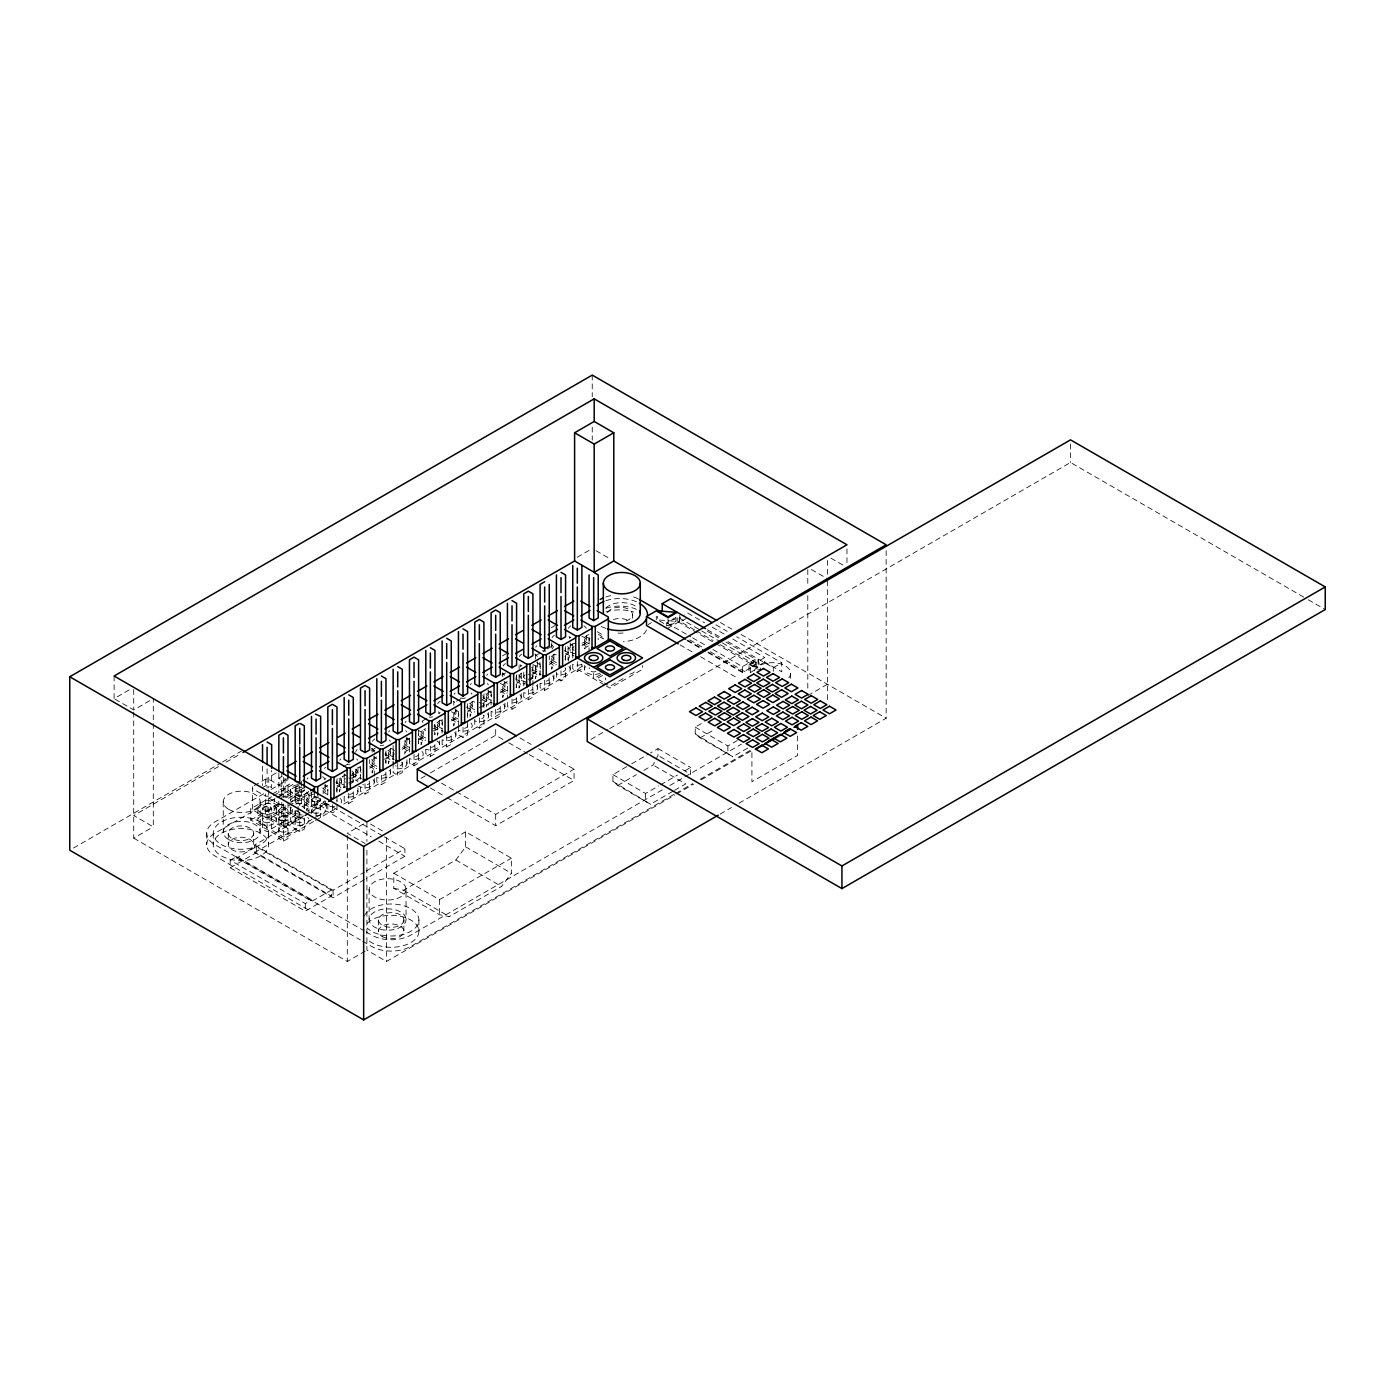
<?xml version="1.0" encoding="UTF-8"?>
<svg xmlns="http://www.w3.org/2000/svg" width="1395" height="1395" viewBox="0 0 1395 1395"><rect width="100%" height="100%" fill="white"/><g stroke="black" fill="none" stroke-linecap="round" stroke-linejoin="round"><path stroke-width="0.75" stroke-dasharray="5 3.75" d="M643.81 770.371L653.087 765.018L657.987 755.41L657.987 748.609L650.471 752.951M393.791 888.319L403.591 890.202L455.834 860.035L465.634 846.852L465.634 831.769L511.355 858.152L511.355 873.235L501.555 886.435L449.312 916.602L439.512 914.719L393.791 888.319L393.791 873.235L465.634 831.769M648.117 624.594L651.395 622.693M114.111 676L114.111 698.633L130.136 689.374M149.736 700.691L133.711 709.95L114.111 698.633M73.516 848.038L220.654 763.1M222.537 762.001L241.405 751.12M577.164 557.268L590.364 549.647M218.492 766.57L133.711 815.534L153.293 826.834L153.293 698.633M226.025 762.228L241.108 753.527M133.711 712.113L133.711 838.151L153.293 826.834M254.256 785.629L265.451 779.16L268.729 779.16L281.79 786.693L285.051 786.693L290.648 783.467M276.193 772.969L268.729 777.277L268.729 787.826M262.522 787.652L267.09 785.001L271.659 787.652L271.659 770.441M281.895 776.457L278.843 778.218L283.412 780.851L287.98 778.218M263.707 793.738L214.83 821.951A27.708 15.99 0 0 0 214.83 844.585L364.13 930.779M271.223 789.396L288.155 779.631M502.444 655.912L506.193 653.749M551.304 627.698L555.07 625.535M272.461 793.982L281.79 788.593L285.051 788.593L298.111 796.126L301.372 796.126L310.701 790.738M313.561 821.515L283.412 838.936L250.751 820.068L250.751 808.769L271.519 796.772M273.42 795.691L298.111 781.427M274.989 798.55L214.83 833.268A27.708 15.99 0 0 0 214.83 855.902L360.398 939.934M276.873 797.452L297.553 785.524M278.843 797.068L283.412 794.435L287.98 797.068L287.98 782.02M298.216 785.891L295.165 787.652L299.751 790.285L304.319 787.652M262.522 808.769L267.09 806.118L271.659 808.769L267.09 811.402L262.522 808.769L262.522 829.118L267.09 831.769L271.659 829.118L271.711 808.769A4.621 2.668 0 0 0 264.771 806.449A4.621 2.668 0 0 0 264.771 811.07A4.621 2.668 0 0 0 271.711 808.769M299.751 787.268L295.165 789.901L295.13 801.218M250.751 820.068L280.97 802.631M288.521 798.271L303.622 789.553M343.257 766.675L348.924 763.396M371.576 750.318L375.342 748.139M422.528 720.901L430.078 716.542M456.514 701.284L462.181 698.006M501.816 675.128L505.6 672.948M535.802 655.51L545.236 650.053M547.119 648.971L552.786 645.693M304.319 808.228L304.354 789.901L299.751 792.552L295.165 789.901L295.165 804.165A9.242 5.336 0 0 1 306.272 804.985A9.242 5.336 0 0 1 307.737 811.419M290.648 802.317L298.111 798.01M288.782 805.665L298.111 800.277L301.372 800.277L314.433 807.81L317.711 807.81L317.711 799.37M314.433 790.843L301.372 798.393L298.111 798.393L285.051 790.843L281.79 790.843M320.641 799.335L316.072 801.968L311.503 799.335L316.072 796.702L320.641 799.335L320.641 817.662M348.733 783.118L353.301 780.485L348.733 777.835M479.357 707.701L483.925 705.068L479.357 702.417M528.339 679.417L532.907 676.784L528.339 674.151M287.98 819.702L283.412 822.335L278.843 819.702M320.641 800.835L316.072 803.485L311.503 800.835M349.378 784.252L353.301 781.985L353.301 769.778M528.984 680.551L532.907 678.284M304.145 815.656L283.412 827.619L250.751 808.769M305.104 815.098L327.04 802.439M364.374 879.67L333.056 897.752L254.675 852.502L254.675 844.952L308.103 814.122M309.952 813.058L326.517 803.485L382.509 835.797M230.192 860.227L236.714 856.46L311.835 899.827L311.835 901.327L331.417 890.027L331.417 896.061L305.296 911.144L230.192 867.777L230.192 860.227L305.296 903.594L311.835 899.827M236.714 856.46L236.714 857.977L256.314 846.66L331.417 890.027M254.675 852.502L315.462 817.4M317.31 816.337L326.517 811.018L371.314 836.878M230.192 867.777L256.314 852.694L331.417 896.061M315.444 820.434L336.178 808.472M343.711 804.113L582.761 666.095M278.791 801.218L278.843 838.552L283.412 841.185L287.98 838.552L288.033 799.335M295.165 810.791L295.165 829.118L299.751 831.769L304.319 829.118L304.354 816.302M327.825 804.165L327.825 810.268L332.394 812.901L336.98 810.268L336.98 804.165M344.164 796.772L344.164 800.835L348.733 803.485L353.301 800.835L353.301 790.669M360.485 787.338L360.485 791.418L365.054 794.051L369.623 791.418L369.623 781.235M376.807 777.922L376.807 781.985L381.393 784.635L385.962 781.985L385.962 771.801M393.146 762.385L393.146 772.568L397.714 775.202L402.283 772.568L402.283 762.385M409.467 759.054L409.467 763.135L414.036 765.768L418.622 763.135L418.622 752.951M425.806 749.638L425.806 753.701L430.375 756.352L434.944 753.701L434.944 745.558M442.128 740.204L442.128 744.285L446.696 746.918L451.265 744.285L451.265 736.141M458.449 726.708L458.449 734.851L463.018 737.484L467.604 734.851L467.604 720.605M474.788 719.314L474.788 725.417L479.357 728.068L483.925 725.417L483.925 715.251M491.11 711.921L491.11 716.001L495.678 718.634L500.247 716.001L500.247 705.818M507.431 702.505L507.431 706.567L512.017 709.218L516.586 706.567L516.586 698.424M523.77 693.071L523.77 697.151L528.339 699.784L532.907 697.151L532.96 665.467M540.092 683.637L540.092 687.718L544.66 690.351L549.246 687.718L549.246 677.534M556.431 672.181L556.431 678.284L560.999 680.934L565.568 678.284L565.568 668.118M572.752 664.787L572.752 668.868L577.321 671.501L581.889 668.868L581.889 664.787M694.588 629.86L679.801 621.35L666.74 628.883L666.74 622.902L676.069 617.514M686.009 618.56L679.208 622.484L679.208 617.95L684.3 615.021M675.878 617.741L675.878 621.35L668.048 625.867L657.603 619.833L657.603 616.241M669.879 625.57L677.185 621.35L677.185 617.741M421.046 778.323L428.509 774.016M430.375 772.935L495.678 735.235L506.873 741.687M600.914 674.482L593.66 678.667L593.66 671.135M602.518 675.442L596.92 678.667L602.518 681.893M363.345 824.009L347.303 833.268L365.124 843.539M623.042 678.667L609.981 686.218L604.384 682.975M590.974 739.35L607.906 729.585M609.789 728.504L1070.523 462.495L1306.383 598.664M254.675 844.952L333.056 890.202L364.374 872.137M366.205 871.073L404.899 848.735L404.899 856.268L366.205 878.606M712.932 649.564L742.506 666.636L755.567 659.103L755.567 665.014L742.506 672.547L707.387 652.319M754.521 670.141L749.028 673.297L749.028 664.369L758.183 659.103L758.183 668.031L672.965 618.874M750.336 664.369L758.183 659.852L760.798 670.402L750.336 664.369L750.336 673.384M722.453 642.921L756.282 662.451L764.774 657.551L764.774 662.084L781.758 671.884L781.758 662.834L736.595 636.748M456.496 791.785L495.678 814.418L574.06 769.168L574.06 780.485L495.678 825.735L447.167 797.713M764.774 662.084L756.282 666.984L756.282 662.451M728.05 641.7L773.266 667.734L781.758 662.834M672.756 791.383L650.471 804.235L617.811 785.385L612.928 781.427L612.928 774.626L629.825 764.878M631.691 763.797L648.605 754.032M747.615 748.156L732.776 756.718L700.116 737.868L695.216 733.909L695.216 727.126L704.597 721.703M617.811 785.385L636.382 774.661M700.116 737.868L714.955 729.289M393.791 873.235L439.512 899.635L511.355 858.152M133.711 838.151L347.303 961.469L365.124 951.181M807.792 695.617L827.375 684.3M612.928 774.626L645.571 793.493L658.719 785.908M660.602 784.81L677.499 775.062M685.015 770.72L690.647 767.477L690.647 774.26L657.987 755.41M695.216 727.126L727.876 745.976L737.257 740.553M662.294 789.866L410.775 935.086A27.708 15.99 0 0 1 371.593 935.086L365.996 931.843M669.827 785.524L683.027 777.904M684.91 776.806L741.46 744.163M674.605 790.302L685.747 783.868L653.087 765.018M673.942 794.452L410.775 946.403A27.708 15.99 0 0 1 371.593 946.403L362.264 941.015M675.825 793.371L692.74 783.606M700.255 779.264L751.016 749.969M366.902 850.2L366.902 950.152L386.485 961.469L674.761 795.045M676.645 793.947L693.611 784.164M701.144 779.805L753.893 749.359M720.169 814.07L731.486 807.548M739.036 803.189L886.156 718.233L886.156 549.124M268.729 796.126L265.451 796.126L252.39 788.593M265.451 800.277L268.729 800.277L281.79 807.81L285.051 807.81M301.372 817.243L298.111 817.243L285.051 809.71L281.79 809.71L268.729 817.243L265.451 817.243L265.451 793.947M659.626 620.008L675.878 621.35M1308.266 599.745L1325.25 609.545M830.949 558.157L843.417 565.341M811.349 569.456L827.375 578.716M596.014 550.729L611.097 559.43M720.361 622.519L731.817 629.128M741.094 634.481L886.156 718.233M715.879 624.803L727.179 631.325M687.7 613.05L704.614 622.815M712.147 627.157L725.295 634.76M732.811 639.102L764.774 657.551M707.317 629.738L720.57 637.306M707.527 631.36L718.599 637.759M725.993 642.031L755.567 659.103M679.208 617.95L699.889 629.895M701.772 630.976L720.57 641.839M696.436 630.924L713.072 640.514M720.448 644.769L755.567 665.014M749.028 664.369L757.433 669.216M666.74 622.902L690.769 636.765M692.617 637.829L705.539 645.292M689.758 639.886L702.818 647.419M710.282 651.727L747.598 673.279M687.543 640.183L700.604 647.733M708.067 652.04L745.401 673.593M687.072 640.601L705.539 651.256M680.08 644.926L693.141 652.476M700.604 656.783L737.938 678.319M597.287 631.743L604.61 635.981M586.388 636.765L590.033 638.858M582.692 642.171L590.155 646.478M564.487 650.523L573.833 655.912M695.216 733.909L732.776 756.718M577.321 669.234L604.541 684.945M606.354 685.991L609.981 688.101L642.642 669.234L642.642 665.467M550.031 661.021L555.628 664.264M531.844 669.373L541.173 674.761M657.987 748.609L690.647 767.477M515.505 678.807L524.834 684.195M501.049 689.304L506.647 692.53M482.862 697.657L492.191 703.045M612.928 781.427L650.471 804.235M466.523 707.091L473.986 711.398M519.934 737.92L531.146 744.389M538.609 748.697L574.06 769.168M508.739 742.768L527.415 753.544M529.28 754.625L574.06 780.485M452.067 717.588L459.53 721.895M433.862 725.941L443.191 731.329M419.407 736.438L425.004 739.681M403.085 745.872L410.548 750.179M441.57 783.17L454.631 790.721M384.88 754.224L394.21 759.612M430.375 788.018L445.301 796.632M370.425 764.722L376.022 767.947M352.22 773.074L361.567 778.462M465.634 846.852L511.355 873.235M335.899 782.508L345.228 787.879M455.834 860.035L501.555 886.435M370.46 824.009L384.706 832.24M384.375 836.878L404.899 848.735M378.777 841.185L404.899 856.268M296.699 811.158L299.751 812.901M268.729 798.01L281.79 805.56M403.591 890.202L449.312 916.602M236.714 857.977L311.835 901.327M1070.523 443.976L1070.523 462.495M846.974 548.898L846.974 565.341M827.375 560.441L827.375 575.647M827.375 580.895L827.375 700.412M807.792 569.578L807.792 586.964M807.792 595.648L807.792 691.275M797.644 735.967L797.644 755.358L751.922 781.741L751.922 751.574M790.634 673.349L790.634 681.963M773.266 667.734L773.266 671.344M742.506 666.636L742.506 672.547M727.876 745.976L727.876 752.759M679.801 615.352L679.801 621.35M668.048 618.665L668.048 626.634M656.295 616.241L656.295 619.833M645.571 793.493L645.571 800.277M632.476 614.567L632.476 618.334M592.247 375.098L592.247 396.773M592.247 427.132L592.247 440.14M589.074 639.067L589.039 650.384M586.563 635.3L586.563 640.968M584.418 639.067L584.418 648.501M584.418 665.467L584.418 669.234M577.321 661.701L577.321 671.501M572.752 643.897L572.752 656.644M572.7 648.501L572.7 657.934M570.241 642.851L570.241 650.384M570.241 665.467L570.241 669.234M574.932 643.357A9.242 5.336 0 0 0 568.096 648.501L568.096 659.818M565.62 646.617L565.62 665.467M560.999 670.751L560.999 680.934M553.902 654.15L553.902 659.818M553.902 674.901L553.902 678.667M551.757 642.851L551.757 650.384M551.757 657.934L551.757 669.234A9.242 5.336 0 0 1 556.378 664.63M549.281 656.051L549.281 659.818M544.66 680.185L544.66 690.351M540.092 675.494L540.092 662.747A9.242 5.336 0 0 0 540.057 671.971M537.581 661.701L537.581 669.234M537.581 684.317L537.581 688.101M535.436 654.15L535.436 659.818M535.436 667.351L535.436 678.667A9.242 5.336 0 0 1 540.057 674.047M528.339 689.601L528.339 699.784M523.77 672.181L523.718 688.101M521.242 673.018L521.242 678.667M521.242 693.751L521.242 697.517M519.097 665.467L519.097 669.234M519.097 676.784L519.097 688.101A9.242 5.336 0 0 1 525.95 682.94M516.638 674.901L516.638 678.667M516.586 675.494L516.586 687.718M512.017 699.034L512.017 709.218M507.396 686.2L507.396 697.517M504.92 682.434L504.92 688.101M504.92 703.185L504.92 706.951M502.775 673.018L502.775 676.784M502.775 686.2L502.775 697.517A9.242 5.336 0 0 1 507.396 692.896M495.678 709.288L495.678 718.634M495.678 729.568L495.678 735.235M495.678 814.418L495.678 825.735M491.11 691.031L491.057 705.068M488.599 689.984L488.599 697.517M488.599 712.601L488.599 716.367M486.454 695.634L486.454 706.951M483.978 693.751L483.978 712.601M479.357 717.884L479.357 728.068M472.26 701.284L472.26 706.951M470.115 705.068L470.115 716.367A9.242 5.336 0 0 1 474.736 711.764M467.604 703.778L467.604 718.564M463.018 727.318L463.018 737.484M458.414 725.801L458.449 709.898A9.242 5.336 0 0 0 458.414 719.105M455.938 708.834L455.938 716.367M455.938 731.451L455.938 735.235M453.793 701.284L453.793 705.068M453.793 714.484L453.793 725.801A9.242 5.336 0 0 1 458.414 721.18M446.696 735.531L446.696 746.918M442.128 719.314L442.075 735.235M439.599 720.151L439.599 725.801M439.599 740.885L439.599 744.651M439.512 899.635L439.512 914.719M437.455 723.918L437.455 735.235A9.242 5.336 0 0 1 442.075 730.614M434.944 724.668L434.944 734.851M430.375 746.168L430.375 756.352M423.278 731.451L423.278 735.235M421.133 733.351L421.133 744.651A9.242 5.336 0 0 1 425.754 740.03M418.901 920.002L418.901 931.319M418.622 730.021L418.622 744.285M414.036 754.381L414.036 765.768M409.467 738.164L409.415 754.085M406.956 737.118L406.956 744.651M406.956 759.734L406.956 763.518M406.05 889.347A18.466 10.672 0 0 1 378.341 898.589A18.466 10.672 0 0 1 378.341 880.123A18.466 10.672 0 0 1 406.05 889.347L406.05 919.514A18.466 10.672 0 0 1 378.341 928.756A18.466 10.672 0 0 1 378.341 910.29A18.466 10.672 0 0 1 406.05 919.514M404.812 742.768L404.812 754.085M403.887 920.002A12.694 7.341 0 0 1 384.828 926.35A12.694 7.341 0 0 1 384.828 913.655A12.694 7.341 0 0 1 403.887 920.002L403.887 931.319M397.714 762.978L397.714 775.202M393.146 745.558L393.146 760.345M393.094 752.201L393.094 763.518M390.617 748.435L390.617 754.085M390.617 769.168L390.617 772.935M388.473 752.201L388.473 763.518A9.242 5.336 0 0 1 393.094 758.897M386.485 837.61L386.485 961.469M385.962 750.911L385.962 763.135M381.393 775.271L381.393 784.635M378.481 920.002L378.481 931.319M374.296 755.968L374.296 763.518M374.296 771.051L374.296 776.701M374.296 778.602L374.296 782.368M372.151 748.435L372.151 752.201M372.151 761.618L372.151 772.935A9.242 5.336 0 0 1 376.772 768.314M369.675 759.734L369.675 763.518M369.1 889.347L369.1 919.514M366.902 821.951L366.902 841.499M365.054 783.868L365.054 794.051M360.485 779.195L360.485 766.448A9.242 5.336 0 0 0 360.433 775.672M357.957 767.285L357.957 772.935M357.957 788.018L357.957 791.785M355.812 771.051L355.812 780.485M348.733 793.302L348.733 803.485M347.303 835.431L347.303 961.469M344.164 773.841L344.164 788.628M341.635 778.602L341.635 782.368M339.491 780.485L339.491 791.785A9.242 5.336 0 0 1 346.344 786.64M337.015 778.602L336.98 793.982M336.98 796.022L336.98 802.125M333.056 890.202L333.056 897.752M332.394 804.758L332.394 812.901M327.79 789.901L327.79 799.335M326.517 803.485L326.517 811.018M325.314 784.252L325.314 791.785M325.314 801.218L325.314 810.652A9.242 5.336 0 0 1 316.072 815.97M323.169 789.901L323.169 793.685M316.072 817.051L316.072 796.702A4.621 2.668 0 0 0 311.469 799.562A4.621 2.668 0 0 0 316.874 801.951A4.621 2.668 0 0 0 320.536 798.637M314.433 792.813L314.433 809.71M311.503 792.691L311.503 813.581M308.975 793.685L308.975 801.218M308.975 808.769L308.975 812.535M306.83 799.335L306.83 810.652A9.242 5.336 0 0 1 316.072 805.316A9.242 5.336 0 0 1 325.314 810.652M305.296 903.594L305.296 911.144M301.372 781.27L301.372 804.566M299.751 742.018L299.751 746.308M299.751 785.978L299.751 805.595M299.751 812.221L299.751 831.769M298.111 781.27L298.111 804.566M298.111 806.467L298.111 819.127M295.13 810.652L295.13 820.068M290.509 789.901L290.509 801.218M290.509 808.769L290.509 820.068M285.051 778.183L285.051 797.26M285.051 805.473L285.051 826.677L281.79 826.677L281.79 797.033M283.412 777.242L283.412 797.556M283.412 804.008L283.412 841.185M281.79 771.836L281.79 795.15M278.843 773.423L278.843 792.778M276.332 808.769L276.332 820.068M274.187 810.652L274.187 799.335A9.242 5.336 0 0 0 283.412 804.671M268.729 789.936L268.729 819.127M268.677 833.268L268.677 844.585A27.708 15.99 0 0 1 227.106 858.431A27.708 15.99 0 0 1 227.106 830.722A27.708 15.99 0 0 1 268.677 844.585M267.09 768.784L267.09 788.14M267.09 806.118L267.09 831.769M265.451 779.16L265.451 785.49M262.522 766.151L262.522 785.49M260.185 801.829L260.185 831.995M257.848 808.769L257.848 820.068M256.314 846.66L256.314 852.694M253.663 833.268A12.694 7.341 0 0 1 234.604 839.616A12.694 7.341 0 0 1 234.604 826.921A12.694 7.341 0 0 1 253.663 833.268L253.663 844.585A12.694 7.341 0 0 1 234.604 850.933A12.694 7.341 0 0 1 234.604 838.238A12.694 7.341 0 0 1 253.663 844.585M252.39 786.693L252.39 809.71M228.257 833.268L228.257 844.585M223.235 801.829L223.235 831.995M213.261 833.268L213.261 844.585M206.722 833.268L206.722 844.585M133.711 689.496L133.711 709.044M754.311 670.577A18.466 10.672 0 0 1 779.23 663.497A18.466 10.672 0 0 1 788.158 678.667M605.814 607.993A18.466 10.672 0 0 1 637.811 607.993M388.786 731.956A9.242 5.336 0 0 1 389.711 730.684M405.718 730.684A9.242 5.336 0 0 1 406.642 731.956M404.254 740.885A9.242 5.336 0 0 1 402.335 749.272M393.094 749.272A9.242 5.336 0 0 1 391.175 748.435A9.242 5.336 0 0 0 393.094 756.822M503.089 665.973A9.242 5.336 0 0 1 505.478 663.584M520.004 664.683A9.242 5.336 0 0 1 520.928 665.973M518.539 674.901A9.242 5.336 0 0 1 516.638 683.288M507.396 683.288A9.242 5.336 0 0 1 504.014 681.335M482.618 695.634A4.621 2.668 0 0 1 482.618 699.401M405.125 722.54A9.242 5.336 0 0 1 406.05 721.25M422.04 721.25A9.242 5.336 0 0 1 422.964 722.54M434.368 724.476A4.621 2.668 0 0 1 434.368 727.144M418.657 730.614A9.242 5.336 0 0 1 418.657 739.856M409.415 739.856A9.242 5.336 0 0 1 406.05 737.903M500.299 683.48A9.242 5.336 0 0 1 500.299 692.705M491.057 692.705A9.242 5.336 0 0 1 487.692 690.769M436.897 722.035A9.242 5.336 0 0 1 432.764 730.963M425.754 730.422A9.242 5.336 0 0 1 423.836 729.568A9.242 5.336 0 0 1 425.754 728.731M486.768 675.407A9.242 5.336 0 0 1 487.692 674.116M502.217 673.018A9.242 5.336 0 0 1 504.606 675.407M465.337 697.953A4.621 2.668 0 0 1 460.716 697.953M418.5 734.537A4.621 2.668 0 0 1 418.5 735.915M469.557 703.185A9.242 5.336 0 0 1 467.639 711.572M458.414 711.572A9.242 5.336 0 0 1 455.032 709.619M454.107 694.257A9.242 5.336 0 0 1 455.032 692.966M471.022 692.966A9.242 5.336 0 0 1 471.946 694.257M467.482 706.254A4.621 2.668 0 0 1 467.482 707.631M470.429 684.823A9.242 5.336 0 0 1 471.353 683.55M487.361 683.55A9.242 5.336 0 0 1 488.285 684.823M485.878 693.751A9.242 5.336 0 0 1 483.978 702.138M474.736 702.138A9.242 5.336 0 0 1 472.818 701.284A9.242 5.336 0 0 0 474.736 709.689M438.361 711.816A9.242 5.336 0 0 1 439.285 713.107M516.01 677.342A4.621 2.668 0 0 1 516.01 679.993M432.677 716.803A4.621 2.668 0 0 1 429.172 717.065M437.768 703.69A9.242 5.336 0 0 1 440.175 701.284M453.236 701.284A9.242 5.336 0 0 1 454.7 702.4M451.317 711.764A9.242 5.336 0 0 1 451.317 720.988M442.075 720.988A9.242 5.336 0 0 1 440.175 720.151A9.242 5.336 0 0 0 442.075 728.539M438.693 713.717A9.242 5.336 0 0 1 440.175 712.601M376.772 766.239A9.242 5.336 0 0 1 376.772 757.014M385.997 757.014A9.242 5.336 0 0 1 390.617 761.618M389.379 770.267A9.242 5.336 0 0 1 387.915 776.701A9.242 5.336 0 0 1 376.772 777.556M299.751 814.087A9.242 5.336 0 0 1 290.823 807.374M308.975 820.068A9.242 5.336 0 0 1 298.931 825.387A9.242 5.336 0 0 1 290.648 819.144A9.242 5.336 0 0 1 302.14 814.924M307.737 817.4A9.242 5.336 0 0 1 308.661 818.691M298.547 811.332A4.621 2.668 0 0 1 296.472 810.652M302.052 806.449A4.621 2.668 0 0 1 304.354 808.769M385.386 760.292A4.621 2.668 0 0 1 385.386 762.96M369.065 781.026A4.621 2.668 0 0 1 368.315 784.252A4.621 2.668 0 0 1 362.752 784.67M394.454 754.085A4.621 2.668 0 0 1 394.454 750.318M385.84 772.255A4.621 2.668 0 0 1 381.393 775.603M373.058 779.7A9.242 5.336 0 0 1 370.686 786.588A9.242 5.336 0 0 1 358.532 786.135M356.144 780.991A9.242 5.336 0 0 1 360.433 777.747M401.708 762.176A4.621 2.668 0 0 1 400.975 765.402A4.621 2.668 0 0 1 395.413 765.82M402.335 747.581A9.242 5.336 0 0 1 406.956 752.201M406.642 762.123A9.242 5.336 0 0 1 403.329 767.738A9.242 5.336 0 0 1 393.094 768.122M361.061 772.394A4.621 2.668 0 0 1 361.061 769.726M325 800.713A9.242 5.336 0 0 1 309.533 803.101A9.242 5.336 0 0 1 313.683 794.191M344.112 785.106A9.242 5.336 0 0 1 340.729 777.817M346.344 775.324A9.242 5.336 0 0 0 342.193 776.701A9.242 5.336 0 0 0 344.112 777.556M351.122 775.324A9.242 5.336 0 0 1 357.643 781.863M357.643 790.407A9.242 5.336 0 0 1 354.347 796.022A9.242 5.336 0 0 1 344.112 796.405M353.353 791.785A4.621 2.668 0 0 1 347.529 794.365M351.993 778.602A4.621 2.668 0 0 1 351.993 782.368M345.472 782.368A4.621 2.668 0 0 1 345.472 778.602M340.397 798.55A9.242 5.336 0 0 1 340.397 803.886M334.8 806.362A9.242 5.336 0 0 1 323.483 799.841M327.79 794.522A9.242 5.336 0 0 1 327.79 785.28M337.015 785.28A9.242 5.336 0 0 1 341.635 789.901M336.404 788.576A4.621 2.668 0 0 1 336.404 791.244M327.947 790.599A4.621 2.668 0 0 1 327.947 789.221M369.675 766.43A9.242 5.336 0 0 1 373.982 772.429M491.057 700.255A9.242 5.336 0 0 1 486.524 694.937A9.242 5.336 0 0 1 493.289 690.49M500.299 691.013A9.242 5.336 0 0 1 504.92 695.634M503.682 704.283A9.242 5.336 0 0 1 502.217 710.718A9.242 5.336 0 0 1 491.057 711.572M486.768 705.574A9.242 5.336 0 0 1 491.057 702.33M516.638 681.597A9.242 5.336 0 0 1 520.928 687.595M507.396 690.821A9.242 5.336 0 0 1 507.396 681.597M520.004 694.85A9.242 5.336 0 0 1 519.341 700.761A9.242 5.336 0 0 1 509.628 702.679M418.5 753.387A4.621 2.668 0 0 1 412.85 756.665M336.858 800.521A4.621 2.668 0 0 1 336.858 801.916M500.142 706.254A4.621 2.668 0 0 1 496.882 709.532M425.754 737.955A9.242 5.336 0 0 1 422.371 730.684M432.764 728.19A9.242 5.336 0 0 1 439.285 731.956M436.897 740.885A9.242 5.336 0 0 1 437.699 747.912A9.242 5.336 0 0 1 425.754 749.272M491.685 696.977A4.621 2.668 0 0 1 491.685 694.309M454.7 732.567A9.242 5.336 0 0 1 453.236 739.001A9.242 5.336 0 0 1 442.075 739.856M367.181 923.316A27.708 15.99 0 0 1 408.997 919.061A27.708 15.99 0 0 1 408.997 943.561A27.708 15.99 0 0 1 367.181 939.306M364.409 915.852A27.708 15.99 0 0 1 405.038 906.14A27.708 15.99 0 0 1 410.775 931.319A27.708 15.99 0 0 1 367.181 928.006M646.548 630.017A27.708 15.99 0 0 1 623.391 641.735M603.895 638.98A27.708 15.99 0 0 1 600.181 637.184M605.918 612.021A27.708 15.99 0 0 1 633.626 612.021M605.918 628.413A27.708 15.99 0 0 1 600.181 625.884M605.918 600.704A27.708 15.99 0 0 1 637.602 602.309M282.226 796.754A4.621 2.668 0 0 1 287.876 800.015M278.791 794.714A9.242 5.336 0 0 1 289.951 795.568A9.242 5.336 0 0 1 291.416 802.003M623.059 632.964A12.694 7.341 0 0 1 616.485 632.964M613.434 619.519A12.694 7.341 0 0 1 628.761 620.688M607.505 612.667A12.694 7.341 0 0 1 627.506 608.743A12.694 7.341 0 0 1 626.128 620.914M322.611 788.018A9.242 5.336 0 0 1 324.076 794.452M318.461 796.946A9.242 5.336 0 0 1 306.83 791.785M308.661 791.279A9.242 5.336 0 0 1 293.212 793.685A9.242 5.336 0 0 1 297.362 784.757M290.823 799.841A9.242 5.336 0 0 1 306.272 797.452A9.242 5.336 0 0 1 302.14 806.362M307.144 779.107A9.242 5.336 0 0 1 308.068 777.817M322.611 776.701A9.242 5.336 0 0 1 325 779.107M292.34 809.274A9.242 5.336 0 0 1 285.016 815.901A9.242 5.336 0 0 1 274.222 811.105A9.242 5.336 0 0 1 283.412 805.316M289.951 806.868A9.242 5.336 0 0 1 291.416 807.984M304.354 789.901A4.621 2.668 0 0 1 298.948 792.534A4.621 2.668 0 0 1 295.409 788.995A4.621 2.668 0 0 1 302.052 787.6M451.317 719.297A9.242 5.336 0 0 1 455.938 723.918M434.996 744.651A4.621 2.668 0 0 1 429.172 747.232M482.618 703.185A4.621 2.668 0 0 1 482.618 706.951M481.746 699.906A9.242 5.336 0 0 1 488.599 705.068M483.35 715.042A4.621 2.668 0 0 1 483.019 718.006A4.621 2.668 0 0 1 478.154 718.948M451.16 735.915A4.621 2.668 0 0 1 444.395 737.536M442.703 725.243A4.621 2.668 0 0 1 442.703 722.593M516.01 684.875A4.621 2.668 0 0 1 516.01 687.543M434.368 732.009A4.621 2.668 0 0 1 434.368 734.677M418.657 738.147A9.242 5.336 0 0 1 422.964 744.145M409.415 747.389A9.242 5.336 0 0 1 409.415 738.147M418.5 742.088A4.621 2.668 0 0 1 418.5 743.465M410.043 744.11A4.621 2.668 0 0 1 410.043 741.442M531.6 674.901A4.621 2.668 0 0 1 531.6 678.667M525.078 678.667A4.621 2.668 0 0 1 525.078 674.901M532.332 686.758A4.621 2.668 0 0 1 532.001 689.723A4.621 2.668 0 0 1 527.136 690.664M516.638 697.517A4.621 2.668 0 0 1 510.814 700.098M525.95 681.928A9.242 5.336 0 0 1 521.8 673.018A9.242 5.336 0 0 0 523.718 673.855M532.96 672.163A9.242 5.336 0 0 1 537.581 676.784M467.482 725.121A4.621 2.668 0 0 1 461.832 728.382M467.639 709.881A9.242 5.336 0 0 1 472.26 714.484M467.482 713.804A4.621 2.668 0 0 1 467.482 715.182M458.571 715.182A4.621 2.668 0 0 1 458.571 713.804M422.04 751.417A9.242 5.336 0 0 1 420.575 757.851A9.242 5.336 0 0 1 409.415 758.706M405.125 752.707A9.242 5.336 0 0 1 409.415 749.464M536.343 685.433A9.242 5.336 0 0 1 534.878 691.868A9.242 5.336 0 0 1 523.718 692.705M487.361 713.717A9.242 5.336 0 0 1 485.878 720.151A9.242 5.336 0 0 1 474.736 720.988M471.022 723.133A9.242 5.336 0 0 1 469.557 729.568A9.242 5.336 0 0 1 458.414 730.422M540.667 668.693A4.621 2.668 0 0 1 540.667 666.025M549.124 677.97A4.621 2.668 0 0 1 543.475 681.248M549.281 662.73A9.242 5.336 0 0 1 553.902 667.351M564.992 649.059A4.621 2.668 0 0 1 564.992 651.727M552.071 637.689A9.242 5.336 0 0 1 554.46 635.3M569.003 636.416A9.242 5.336 0 0 1 569.91 637.689M574.932 653.645A9.242 5.336 0 0 1 568.096 648.501M581.942 643.88A9.242 5.336 0 0 1 586.563 648.501M556.378 662.538A9.242 5.336 0 0 1 554.46 654.15A9.242 5.336 0 0 0 556.378 655.005M565.62 653.313A9.242 5.336 0 0 1 569.91 659.312M564.992 656.592A4.621 2.668 0 0 1 564.992 659.26M564.992 667.909A4.621 2.668 0 0 1 564.661 670.856A4.621 2.668 0 0 1 559.796 671.815M545.864 651.081A4.621 2.668 0 0 1 542.359 650.802M519.411 656.539A9.242 5.336 0 0 1 521.8 654.15M534.878 654.15A9.242 5.336 0 0 1 537.267 656.539M589.649 640.41A4.621 2.668 0 0 1 589.649 637.742M598.106 638.387A4.621 2.668 0 0 1 598.106 639.764M598.263 634.463A9.242 5.336 0 0 1 602.57 640.462M589.039 643.688A9.242 5.336 0 0 1 589.039 634.463M531.6 667.351A4.621 2.668 0 0 1 531.6 671.135M574.06 650.384A4.621 2.668 0 0 1 574.06 646.617M535.75 647.123A9.242 5.336 0 0 1 536.674 645.833M551.199 644.734A9.242 5.336 0 0 1 553.588 647.123M568.41 628.273A9.242 5.336 0 0 1 570.799 625.884M583.86 625.884A9.242 5.336 0 0 1 586.249 628.273M532.96 664.63A9.242 5.336 0 0 1 537.494 669.931A9.242 5.336 0 0 1 530.728 674.395M520.335 666.566A9.242 5.336 0 0 1 521.8 665.467M584.732 649.006A9.242 5.336 0 0 1 589.039 645.763M569.003 666.566A9.242 5.336 0 0 1 567.521 673.018A9.242 5.336 0 0 1 556.378 673.855M581.942 664.438A9.242 5.336 0 0 1 572.7 664.438M568.41 661.195A9.242 5.336 0 0 1 572.7 655.197M567.521 646.617A9.242 5.336 0 0 1 565.62 655.005M552.071 649.006A9.242 5.336 0 0 1 552.995 647.716M581.942 636.347A9.242 5.336 0 0 1 581.942 645.571M572.7 645.571A9.242 5.336 0 0 1 570.799 644.734M569.317 638.3A9.242 5.336 0 0 1 570.799 637.184M552.664 676A9.242 5.336 0 0 1 551.199 682.434A9.242 5.336 0 0 1 540.057 683.288M551.199 656.051A9.242 5.336 0 0 1 549.281 664.438M540.057 664.438A9.242 5.336 0 0 1 536.674 662.486M338.933 778.602A9.242 5.336 0 0 1 337.015 786.989M327.79 786.989A9.242 5.336 0 0 1 324.407 785.036M324.407 779.7A9.242 5.336 0 0 1 325.872 778.602M355.254 769.168A9.242 5.336 0 0 1 351.122 778.096M371.593 759.734A9.242 5.336 0 0 1 369.675 768.122M360.433 768.122A9.242 5.336 0 0 1 358.532 767.285M387.915 750.318A9.242 5.336 0 0 1 383.782 759.229M376.772 758.706A9.242 5.336 0 0 1 373.389 756.753M373.389 751.417A9.242 5.336 0 0 1 374.854 750.318M324.407 768.383A9.242 5.336 0 0 1 325.872 767.285M339.805 760.24A9.242 5.336 0 0 1 340.729 758.967M356.736 758.967A9.242 5.336 0 0 1 357.643 760.24M355.812 752.201A9.242 5.336 0 0 1 357.05 749.533M371.593 748.435A9.242 5.336 0 0 1 374.296 752.201M372.465 741.39A9.242 5.336 0 0 1 374.854 739.001M389.379 740.1A9.242 5.336 0 0 1 390.304 741.39M336.404 781.026A4.621 2.668 0 0 1 336.404 783.694M349.918 764.198A4.621 2.668 0 0 1 347.529 764.198M351.993 771.051A4.621 2.668 0 0 1 351.993 774.818M345.472 774.818A4.621 2.668 0 0 1 344.722 774.277M385.386 752.742A4.621 2.668 0 0 1 385.386 755.41M383.695 745.087A4.621 2.668 0 0 1 380.19 745.348M605.918 608.255A27.708 15.99 0 0 1 636.643 609.406M605.918 596.938A27.708 15.99 0 0 1 612.614 595.334M633.626 596.938A27.708 15.99 0 0 1 639.363 599.484M605.988 679.993A4.621 2.668 0 0 1 605.517 677.97M600.181 673.018A9.242 5.336 0 0 1 588.027 673.471A9.242 5.336 0 0 1 585.656 666.566M634.306 671.902A9.242 5.336 0 0 1 628.692 674.395M595.961 671.553A4.621 2.668 0 0 1 590.381 671.135A4.621 2.668 0 0 1 589.649 667.909M283.412 810.652L270.351 818.185L283.412 825.735L296.472 818.185L283.412 810.652M283.412 815.552L278.843 818.185L283.412 820.835L287.98 818.185L283.412 815.552M283.412 821.951L270.351 829.502L283.412 837.035L296.472 829.502L283.412 821.951M228.641 839.528A18.466 10.672 0 0 0 259.54 834.751A18.466 10.672 0 0 0 236.923 821.69A18.466 10.672 0 0 0 228.641 839.528M228.641 809.362A18.466 10.672 0 0 0 259.54 804.584A18.466 10.672 0 0 0 236.923 791.523A18.466 10.672 0 0 0 228.641 809.362M281.11 820.504A4.621 2.668 0 0 0 288.033 818.185A4.621 2.668 0 0 0 281.11 815.883A4.621 2.668 0 0 0 281.11 820.504M281.11 831.804A4.621 2.668 0 0 0 288.033 829.502A4.621 2.668 0 0 0 281.11 827.183A4.621 2.668 0 0 0 281.11 831.804M296.472 821.951A4.621 2.668 0 0 0 304.197 820.766A4.621 2.668 0 0 0 298.547 817.505A4.621 2.668 0 0 0 296.472 821.951M313.77 812.954A4.621 2.668 0 0 0 320.693 810.652A4.621 2.668 0 0 0 313.77 808.333A4.621 2.668 0 0 0 313.77 812.954M280.151 812.535A4.621 2.668 0 0 0 287.876 811.332A4.621 2.668 0 0 0 282.226 808.071A4.621 2.668 0 0 0 280.151 812.535M296.472 803.101A4.621 2.668 0 0 0 304.197 801.916A4.621 2.668 0 0 0 298.547 798.637A4.621 2.668 0 0 0 296.472 803.101M260.551 823.852A9.242 5.336 0 0 0 276.018 821.446A9.242 5.336 0 0 0 264.701 814.924A9.242 5.336 0 0 0 260.551 823.852M260.551 812.535A9.242 5.336 0 0 0 276.018 810.146A9.242 5.336 0 0 0 264.701 803.607A9.242 5.336 0 0 0 260.551 812.535M264.771 822.387A4.621 2.668 0 0 0 271.711 820.068A4.621 2.668 0 0 0 264.771 817.766A4.621 2.668 0 0 0 264.771 822.387M382.195 936.498A12.694 7.341 0 0 0 403.451 933.203A12.694 7.341 0 0 0 387.897 924.222A12.694 7.341 0 0 0 382.195 936.498M221.369 844.585A27.708 15.99 0 0 0 267.735 837.418A27.708 15.99 0 0 0 233.785 817.819A27.708 15.99 0 0 0 221.369 844.585"/><path stroke-width="1.5" d="M69.75 676.767L592.247 375.098L886.156 544.782L363.659 846.451L69.75 676.767L69.75 850.218L363.659 1019.902L718.285 815.168M594.183 398.83L114.111 676L366.902 821.951L846.974 544.782L594.183 398.83L594.183 421.464L613.783 432.781L613.783 560.982L716.838 620.479M242.992 752.428L574.6 560.982L574.6 432.781L594.183 421.464M574.6 432.781L594.183 444.081L613.783 432.781M299.088 723.534L295.165 725.801L295.165 781.2M315.427 714.118L320.641 716.367L320.641 778.218L316.072 780.851L311.503 778.218L311.503 716.367M544.66 581.75L540.092 584.4L540.092 646.234L544.66 648.884L549.246 646.234L549.246 584.4M574.6 560.982L594.183 572.299L613.783 560.982M286.917 766.762L296.246 761.391M303.238 757.345L312.567 751.957M319.577 747.912L328.906 742.524M337.764 737.414L345.228 733.107M352.22 729.062L359.701 724.755M368.559 719.628L377.888 714.24M384.88 710.212L394.21 704.824M401.219 700.778L410.548 695.39M417.541 691.362L426.87 685.974M433.862 681.928L443.191 676.54M450.201 672.495L459.53 667.106M466.523 663.078L475.852 657.69M482.862 653.645L492.191 648.256M499.183 644.211L508.512 638.823M515.505 634.795L522.968 630.488M531.844 625.361L541.173 619.973M548.165 615.945L557.494 610.557M564.487 606.511L573.833 601.123M303.238 776.195L312.567 770.807M319.577 766.762L328.906 761.391M337.764 756.264L345.228 751.957M352.22 747.912L359.701 743.605M368.559 738.496L377.888 733.107M384.88 729.062L394.21 723.674M401.219 719.628L410.548 714.24M417.541 710.212L426.87 704.824M433.862 700.778L443.191 695.39M450.201 691.362L459.53 685.974M466.523 681.928L475.852 676.54M482.862 672.495L492.191 667.106M499.183 663.078L508.512 657.69M515.505 653.645L522.968 649.338M531.844 644.211L541.173 638.823M548.165 634.795L557.494 629.407M564.487 625.361L573.833 619.973M580.826 615.945L590.155 610.557M332.394 771.435L336.98 768.784L336.98 706.951L332.394 704.301L327.825 706.951L327.825 768.784L332.394 771.435L332.394 728.434M344.164 697.517L344.164 759.368L348.733 762.001L353.301 759.368L353.301 697.517L348.733 694.884M365.054 752.568L369.623 749.935L369.623 688.101L365.054 685.451L360.485 688.101L360.485 749.935L365.054 752.568L365.054 709.584M376.807 678.667L376.807 740.501L381.393 743.151L385.962 740.501L385.962 678.667L381.393 676.034M393.146 669.234L393.146 731.085L397.714 733.718L402.283 731.085L402.283 669.234L397.714 666.601M414.036 724.301L418.622 721.651L418.622 659.818L414.036 657.167L409.467 659.818L409.467 721.651L414.036 724.301L414.036 681.301M425.806 650.384L425.806 712.235L430.375 714.868L434.944 712.235L434.944 650.384L430.375 647.751M442.128 640.95L442.128 702.801L446.696 705.434L451.265 702.801L451.265 640.95L446.696 638.317M458.449 631.534L458.449 693.367L463.018 696.018L467.604 693.367L467.604 631.534L463.018 628.883M479.357 686.584L483.925 683.951L483.925 622.1L479.357 619.467L474.788 622.1L474.788 683.951L479.357 686.584L479.357 643.601M495.678 677.15L500.247 674.517L500.247 612.684L495.678 610.033L491.11 612.684L491.11 674.517L495.678 677.15L495.678 634.167M507.431 603.25L507.431 665.084L512.017 667.734L516.586 665.084L516.586 603.25L512.017 600.617M528.339 658.3L532.907 655.667L532.907 593.817L528.339 591.184L523.77 593.817L523.77 655.667L528.339 658.3L528.339 615.317M556.431 574.967L556.431 636.817L560.999 639.451L565.568 636.817L565.568 574.967L560.999 572.334M572.752 565.55L572.752 627.384L577.321 630.017L581.889 627.384L581.889 565.55M589.074 574.967L589.074 617.95L593.66 620.601L598.228 617.95L598.228 574.967L594.305 572.7M310.701 790.738L314.433 788.593M303.238 780.241L314.433 786.693L317.711 786.693L330.772 779.16M319.577 770.807L330.772 777.277L334.033 777.277L347.093 769.726M337.764 762.455L347.093 767.843L350.354 767.843L363.432 760.31M352.22 751.957L363.432 758.427L366.693 758.427L379.754 750.876M368.559 742.524L379.754 748.993L383.015 748.993L396.075 741.46M384.88 733.107L396.075 739.559L399.354 739.559L412.414 732.026M401.219 723.674L412.414 730.143L415.675 730.143L428.736 722.593M417.541 714.24L428.736 720.709L431.997 720.709L445.057 713.176M433.862 704.824L445.057 711.293L448.336 711.293L461.396 703.743M450.201 695.39L461.396 701.859L464.657 701.859L477.718 694.309M466.523 685.974L477.718 692.426L480.996 692.426L494.057 684.893M482.862 676.54L494.057 683.009L497.317 683.009L510.378 675.459M499.183 667.106L510.378 673.576L513.639 673.576L526.7 666.043M515.505 657.69L526.7 664.142L529.978 664.142L543.039 656.609M531.844 648.256L543.039 654.726L546.299 654.726L559.36 647.175M548.165 638.823L559.36 645.292L562.621 645.292L575.699 637.759M564.487 629.407L575.699 635.876L578.96 635.876L592.021 628.325M580.826 619.973L592.021 626.442L595.281 626.442L608.342 618.892M662.224 610.87L662.224 603.634L670.716 598.734L712.13 622.623M678.214 643.845L646.495 625.535L646.495 616.485L656.295 610.836L668.048 617.619L677.185 612.335M328.627 801.515L609.981 639.067L642.642 657.934L609.981 676.784L577.321 657.934M428.509 786.937L417.314 780.485L417.314 769.168L495.678 723.918L516.202 735.775M593.66 667.351L626.303 648.501M587.208 718.896L1070.523 439.861L1325.25 586.929L1325.25 609.545L841.935 888.598L587.208 741.53L587.208 718.896L841.935 865.964L1325.25 586.929M768.976 740.658L780.346 734.345L786.867 738.112L780.346 741.878L773.806 738.112M785.926 730.858L789.692 728.678M755.584 749.464L790.32 729.411M793.982 727.301L797.644 725.191L797.644 729.498M592.021 647.559L595.281 647.559L595.281 626.442M575.699 656.993L578.96 656.993L578.96 635.876M559.36 666.409L562.621 666.409L562.621 645.292M543.039 675.843L546.299 675.843L546.299 654.726M526.7 685.259L529.978 685.259L529.978 664.142M510.378 694.693L513.639 694.693L513.639 673.576M494.057 704.126L497.317 704.126L497.317 683.009M477.718 713.542L480.996 713.542L480.996 692.426M461.396 722.976L464.657 722.976L464.657 701.859M445.057 732.41L448.336 732.41L448.336 711.293M428.736 741.826L431.997 741.826L431.997 720.709M412.414 751.26L415.675 751.26L415.675 730.143M396.075 760.676L399.354 760.676L399.354 739.559M379.754 770.11L383.015 770.11L383.015 748.993M363.432 779.543L366.693 779.543L366.693 758.427M347.093 788.96L350.354 788.96L350.354 767.843M330.772 798.393L334.033 798.393L334.033 777.277M662.224 603.634L705.521 628.622M639.363 599.484L659.905 611.324M646.495 616.485L685.677 639.119M580.826 601.123L590.155 606.511M597.147 610.557L608.342 617.008L608.342 640.009M564.487 610.557L573.833 615.945M548.165 619.973L557.494 625.361M531.844 629.407L541.173 634.795M515.505 638.823L522.968 643.147M499.183 648.256L508.512 653.645M482.862 657.69L492.191 663.078M466.523 667.106L475.852 672.495M450.201 676.54L459.53 681.928M433.862 685.974L443.191 691.362M417.541 695.39L426.87 700.778M401.219 704.824L410.548 710.212M384.88 714.24L394.21 719.628M368.559 723.674L377.888 729.062M417.314 769.168L437.838 781.026M352.22 733.107L359.701 737.414M337.764 743.605L345.228 747.912M300.396 723.534L304.319 725.801L304.319 787.652M319.577 751.957L328.906 757.345M303.238 761.391L312.567 766.762M267.09 742.018L271.659 744.651L271.659 768.296M286.917 770.807L296.246 776.195M616.52 644.734L617.985 645.833M841.935 865.964L841.935 888.598M640.288 583.162A18.466 10.672 0 0 1 612.579 592.404A18.466 10.672 0 0 1 612.579 573.92A18.466 10.672 0 0 1 640.288 583.162L640.288 613.329M603.337 583.162L603.337 613.329M594.183 444.081L594.183 572.299M593.66 577.617L593.66 620.601M592.021 626.442L592.021 649.442M577.321 568.183L577.321 583.232M577.321 587.033L577.321 630.017M575.699 635.876L575.699 658.876M560.999 577.617L560.999 592.648M560.999 596.467L560.999 639.451M559.36 645.292L559.36 668.292M544.66 587.033L544.66 602.082M544.66 605.883L544.66 648.884M543.039 654.726L543.039 677.726M528.339 596.467L528.339 611.516M526.7 664.142L526.7 687.16M512.017 605.883L512.017 620.932M512.017 624.751L512.017 667.734M510.378 673.576L510.378 696.576M495.678 615.317L495.678 630.366M494.057 683.009L494.057 706.01M479.357 624.751L479.357 639.782M477.718 692.426L477.718 715.426M463.018 634.167L463.018 649.216M463.018 653.017L463.018 696.018M461.396 701.859L461.396 724.859M446.696 643.601L446.696 658.649M446.696 662.451L446.696 705.434M445.057 711.293L445.057 734.293M430.375 653.017L430.375 668.065M430.375 671.884L430.375 714.868M428.736 720.709L428.736 743.709M414.036 662.451L414.036 677.499M412.414 730.143L412.414 753.143M397.714 671.884L397.714 686.933M397.714 690.734L397.714 733.718M396.075 739.559L396.075 762.577M381.393 681.301L381.393 696.349M381.393 700.168L381.393 743.151M379.754 748.993L379.754 771.993M365.054 690.734L365.054 705.783M363.659 846.451L363.659 1019.902M363.432 758.427L363.432 781.427M348.733 700.168L348.733 715.199M348.733 719.018L348.733 762.001M347.093 767.843L347.093 790.843M332.394 709.584L332.394 724.633M330.772 777.277L330.772 800.277M317.711 786.693L317.711 795.15M316.072 719.018L316.072 734.066M316.072 737.868L316.072 780.851M314.433 786.693L314.433 793.04M299.751 728.434L299.751 743.483M299.751 747.301L299.751 783.833M287.98 778.218L287.98 735.235L283.412 732.584L278.843 735.235L278.843 771.766M283.412 737.868L283.412 752.916M283.412 756.718L283.412 773.911M267.09 747.301L267.09 764.495M262.522 744.651L262.522 761.844M639.66 610.574A18.466 10.672 0 0 1 631.046 622.571A18.466 10.672 0 0 1 608.743 620.88M646.548 618.7A27.708 15.99 0 0 1 607.522 628.918M597.077 605.395A27.708 15.99 0 0 1 603.895 601.454M639.363 603.25A27.708 15.99 0 0 1 647.489 614.567M600.181 599.484A27.708 15.99 0 0 1 602.902 598.106M609.981 640.968L596.92 648.501L609.981 656.051L623.042 648.501L609.981 640.968M675.878 612.335L668.048 616.869L657.603 610.836L675.878 612.335M609.981 659.818L596.92 667.351L609.981 674.901L623.042 667.351L609.981 659.818M735.2 684.91L728.661 688.677L735.2 692.461L741.739 688.677L735.2 684.91M753.701 674.064L747.162 677.831L753.701 681.597L760.24 677.831L753.701 674.064M763.483 668.519L756.944 672.303L763.483 676.069L770.023 672.303L763.483 668.519M714.484 697.099L707.945 700.865L714.484 704.632L721.023 700.865L714.484 697.099M724.267 691.554L717.727 695.32L724.267 699.104L730.806 695.32L724.267 691.554M744.982 679.382L738.443 683.149L744.982 686.915L751.521 683.149L744.982 679.382M695.983 707.945L689.444 711.712L695.983 715.495L702.522 711.712L695.983 707.945M705.765 702.417L699.226 706.184L705.765 709.95L712.304 706.184L705.765 702.417M744.773 690.037L738.234 693.821L744.773 697.587L751.295 693.821L744.773 690.037M763.274 679.191L756.735 682.957L763.274 686.741L769.796 682.957L763.274 679.191M773.057 673.663L766.518 677.429L773.057 681.196L779.578 677.429L773.057 673.663M705.556 713.072L699.017 716.856L705.556 720.622L712.078 716.856L705.556 713.072M724.057 702.226L717.518 705.992L724.057 709.759L730.579 705.992L724.057 702.226M733.84 696.698L727.301 700.464L733.84 704.231L740.361 700.464L733.84 696.698M754.556 684.509L748.016 688.276L754.556 692.059L761.077 688.276L754.556 684.509M715.339 707.544L708.799 711.311L715.339 715.077L721.86 711.311L715.339 707.544M772.394 684.439L765.855 688.206L772.394 691.99L778.933 688.206L772.394 684.439M782.176 678.912L775.637 682.678L782.176 686.445L788.716 682.678L782.176 678.912M733.177 707.474L726.638 711.241L733.177 715.025L739.716 711.241L733.177 707.474M753.893 695.303L747.354 699.069L753.893 702.836L760.432 699.069L753.893 695.303M763.675 689.758L757.136 693.524L763.675 697.308L770.214 693.524L763.675 689.758M714.676 718.338L708.137 722.104L714.676 725.871L721.215 722.104L714.676 718.338M724.458 712.793L717.919 716.559L724.458 720.343L730.997 716.559L724.458 712.793M742.96 701.947L736.42 705.713L742.96 709.48L749.499 705.713L742.96 701.947M763.1 700.604L756.578 704.37L763.1 708.137L769.639 704.37L763.1 700.604M781.601 689.74L775.079 693.524L781.601 697.291L788.14 693.524L781.601 689.74M791.383 684.213L784.862 687.979L791.383 691.746L797.923 687.979L791.383 684.213M723.883 723.639L717.361 727.405L723.883 731.172L730.422 727.405L723.883 723.639M742.384 712.775L735.862 716.542L742.384 720.326L748.923 716.542L742.384 712.775M752.167 707.248L745.645 711.014L752.167 714.781L758.706 711.014L752.167 707.248M772.882 695.059L766.361 698.843L772.882 702.609L779.421 698.843L772.882 695.059M733.665 718.094L727.144 721.86L733.665 725.644L740.204 721.86L733.665 718.094M733.944 729.515L727.405 733.282L733.944 737.048L740.466 733.282L733.944 729.515M752.446 718.652L745.906 722.418L752.446 726.202L758.967 722.418L752.446 718.652M762.228 713.124L755.689 716.89L762.228 720.657L768.75 716.89L762.228 713.124M791.837 696.088L785.315 699.854L791.837 703.621L798.376 699.854L791.837 696.088M743.727 723.97L737.188 727.737L743.727 731.521L750.248 727.737L743.727 723.97M773.336 706.934L766.814 710.7L773.336 714.467L779.875 710.7L773.336 706.934M783.118 701.406L776.596 705.172L783.118 708.939L789.657 705.172L783.118 701.406M801.619 690.542L795.098 694.309L801.619 698.093L808.158 694.309L801.619 690.542M762.001 723.778L755.48 727.562L762.001 731.329L768.54 727.562L762.001 723.778M743.5 734.642L736.978 738.408L743.5 742.175L750.039 738.408L743.5 734.642M753.283 729.097L746.761 732.881L753.283 736.647L759.822 732.881L753.283 729.097M771.784 718.251L765.262 722.017L771.784 725.801L778.323 722.017L771.784 718.251M782.909 712.06L776.37 715.827L782.909 719.611L789.448 715.827L782.909 712.06M801.41 701.214L794.871 704.981L801.41 708.747L807.932 704.981L801.41 701.214M811.192 695.669L804.653 699.453L811.192 703.219L817.714 699.453L811.192 695.669M792.691 706.533L786.152 710.299L792.691 714.066L799.23 710.299L792.691 706.533M752.637 739.891L746.098 743.657L752.637 747.441L759.159 743.657L752.637 739.891M771.121 729.044L764.6 732.811L771.121 736.577L777.66 732.811L771.121 729.044M780.904 723.499L774.382 727.266L780.904 731.05L787.443 727.266L780.904 723.499M810.53 706.463L804.008 710.229L810.53 713.996L817.069 710.229L810.53 706.463M762.42 734.363L755.881 738.129L762.42 741.896L768.941 738.129L762.42 734.363M792.029 717.309L785.507 721.093L792.029 724.859L798.568 721.093L792.029 717.309M801.811 711.781L795.289 715.548L801.811 719.314L808.35 715.548L801.811 711.781M820.312 700.935L813.791 704.702L820.312 708.468L826.851 704.702L820.312 700.935M761.844 745.192L755.305 748.958L761.844 752.742L768.366 748.958L761.844 745.192M771.627 739.664L765.088 743.43L771.627 747.197L778.148 743.43L771.627 739.664M790.128 728.8L783.589 732.584L790.128 736.351L796.65 732.584L790.128 728.8M801.236 722.61L794.714 726.394L801.236 730.16L807.775 726.394L801.236 722.61M819.737 711.764L813.215 715.53L819.737 719.314L826.276 715.53L819.737 711.764M829.519 706.236L822.998 710.003L829.519 713.769L836.058 710.003L829.519 706.236M811.018 717.082L804.496 720.849L811.018 724.633L817.557 720.849L811.018 717.082M621.699 662.538A9.242 5.336 0 0 0 635.545 657.934A9.242 5.336 0 0 0 621.699 653.313A9.242 5.336 0 0 0 621.699 662.538M624.001 660.236A4.621 2.668 0 0 0 630.924 657.934A4.621 2.668 0 0 0 624.001 655.615A4.621 2.668 0 0 0 624.001 660.236M607.679 669.67A4.621 2.668 0 0 0 614.602 667.351A4.621 2.668 0 0 0 607.679 665.049A4.621 2.668 0 0 0 607.679 669.67M589.039 662.538A9.242 5.336 0 0 0 602.884 657.934A9.242 5.336 0 0 0 589.039 653.313A9.242 5.336 0 0 0 589.039 662.538M591.341 660.236A4.621 2.668 0 0 0 598.263 657.934A4.621 2.668 0 0 0 591.341 655.615A4.621 2.668 0 0 0 591.341 660.236M607.679 650.802A4.621 2.668 0 0 0 614.602 648.501A4.621 2.668 0 0 0 607.679 646.199A4.621 2.668 0 0 0 607.679 650.802"/></g></svg>
